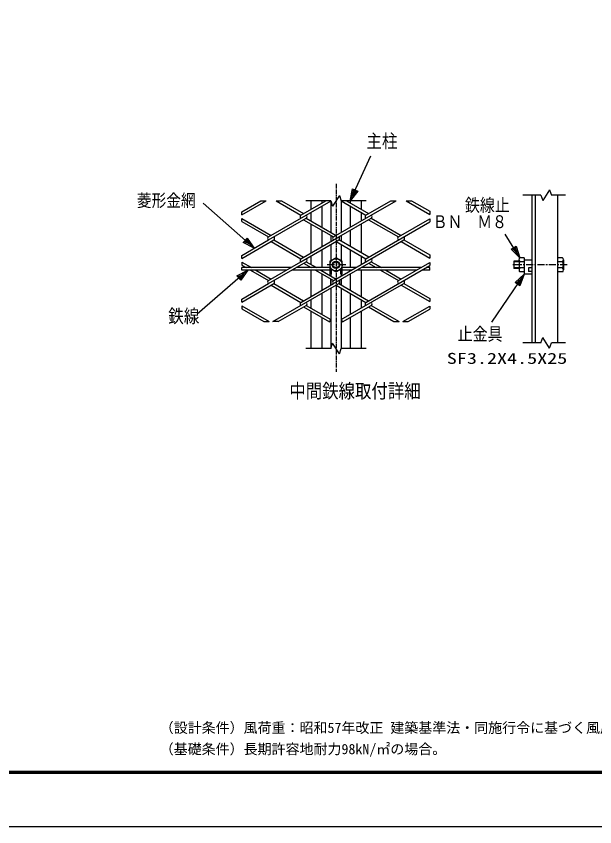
# Model space of a CAD drawing. Units: millimetres, scale not verified. Extents: x -4455 to 4455, y -3150 to 3150.
# Drawn here: x 382 to 2418, y -3150 to -297 of the extents above; entities that cross this region are included whole.
import ezdxf
from ezdxf.enums import TextEntityAlignment as Align

# ---------------------------------------------------------------- set-up
doc = ezdxf.new("R2010")
doc.units = ezdxf.units.MM
doc.header["$LTSCALE"] = 20
doc.linetypes.add('USER1', pattern=[1.125, 0.75, -0.125, 0.125, -0.125])
doc.linetypes.add('USER2', pattern=[2, 1.25, -0.25, 0.25, -0.25])
for name, color, linetype, lineweight in [('0-0_1', 7, 'Continuous', 25), ('0-1_2', 7, 'Continuous', 25), ('0-2_0', 4, 'Continuous', 25), ('0-4_EXTCNT-LMEC0', 2, 'Continuous', 25), ('0-7_WAKU', 7, 'Continuous', 25)]:
    doc.layers.add(name, color=color, linetype=linetype, lineweight=lineweight)
doc.layers.add('0-9_D-TTL-TXT', color=7, linetype='Continuous')
doc.styles.add('ＭＳ ゴシック', font='')
doc.styles.get('ＭＳ ゴシック').set_extended_font_data('MS Gothic')

# ---------------------------------------------------------------- blocks, each defined once
blk = doc.blocks.new('C2')
at = {"layer": '0-0_1', "color": 4}
blk.add_line((123468.4, 40684.1), (124940, 43849.3), dxfattribs=at)
blk.add_lwpolyline([(124013, 41357.3), (123468.4, 40684.1), (123632.1, 41534.4)], close=True, dxfattribs=at)
blk.add_lwpolyline([(123917.8, 41401.6), (123645.5, 41065), (123727.4, 41490.1)], dxfattribs=at)
blk = doc.blocks.new('C3')
at = {"layer": '0-0_1', "color": 4}
blk.add_line((116716.1, 37343.7), (113134.7, 40506.1), dxfattribs=at)
blk.add_lwpolyline([(116225.5, 38057.1), (116716.1, 37343.7), (115947.5, 37742.3)], close=True, dxfattribs=at)
blk.add_lwpolyline([(116156, 37978.4), (116401.3, 37621.7), (116017, 37821)], dxfattribs=at)
blk = doc.blocks.new('C4')
at = {"layer": '0-0_1', "color": 4}
blk.add_line((135422.4, 36674), (134398.6, 38324.4), dxfattribs=at)
blk.add_lwpolyline([(135158.1, 37498.6), (135422.4, 36674), (134801.2, 37277.1)], close=True, dxfattribs=at)
blk.add_lwpolyline([(135068.9, 37443.2), (135201, 37030.9), (134890.4, 37332.5)], dxfattribs=at)
blk = doc.blocks.new('C5')
at = {"layer": '0-0_1', "color": 4}
blk.add_line((135729.1, 35507.4), (134573.6, 33820.7), dxfattribs=at)
blk.add_lwpolyline([(135081.1, 34933.1), (135729.1, 35507.4), (135427.6, 34695.7)], close=True, dxfattribs=at)
blk.add_lwpolyline([(135167.7, 34873.7), (135491.7, 35160.9), (135341, 34755.1)], dxfattribs=at)
blk = doc.blocks.new('C6')
at = {"layer": '0-0_1', "color": 4}
blk.add_line((116273, 35797.2), (112704.2, 32689.8), dxfattribs=at)
blk.add_lwpolyline([(115501.6, 35404), (116273, 35797.2), (115777.4, 35087.3)], close=True, dxfattribs=at)
blk.add_lwpolyline([(115570.5, 35324.8), (115956.2, 35521.4), (115708.4, 35166.4)], dxfattribs=at)

msp = doc.modelspace()

# ---------------------------------------------------------------- linework, layer by layer
at = {"layer": '0-0_1', "color": 4, "linetype": 'USER1'}
msp.add_line((1507.48, -886.12), (1507.48, -1548.72), dxfattribs=at)
at = {"layer": '0-0_1', "color": 4}
for p, q in [((2259.24, -907.67), (2235.55, -944.92)), ((2259.24, -907.67), (2266.02, -926.3)), ((1519.33, -927.67), (1495.64, -964.92)), ((1519.33, -927.67), (1526.11, -946.3)), ((2228.77, -926.3), (2164.79, -926.3)), ((2228.77, -926.3), (2235.55, -944.92)), ((2315.35, -926.3), (2266.02, -926.3)), ((1242.56, -946.3), (1261.19, -946.3)), ((1296.78, -946.3), (1315.4, -946.3)), ((1488.86, -946.3), (1400.82, -946.3)), ((1488.86, -946.3), (1495.64, -964.92)), ((1614.15, -946.3), (1526.11, -946.3)), ((1700.2, -946.3), (1718.82, -946.3)), ((1754.42, -946.3), (1773.04, -946.3)), ((1175.77, -995.61), (1175.77, -984.86)), ((1837.3, -983.4), (1837.3, -994.15)), ((1175.77, -1019.3), (1175.77, -1008.54)), ((1837.3, -1010), (1837.3, -1020.76)), ((1175.77, -1149.22), (1175.77, -1138.47)), ((1837.3, -1137.01), (1837.3, -1147.76)), ((1175.77, -1162.16), (1175.77, -1172.91)), ((1837.3, -1163.62), (1837.3, -1174.37)), ((2151.66, -1161.13), (2133.32, -1161.13)), ((1175.77, -1190.64), (1175.77, -1181.64)), ((1837.3, -1190.64), (1837.3, -1181.64)), ((2151.66, -1182.47), (2133.32, -1182.47)), ((1175.77, -1302.84), (1175.77, -1292.08)), ((1837.3, -1290.63), (1837.3, -1301.38)), ((1175.77, -1315.77), (1175.77, -1326.52)), ((1837.3, -1317.23), (1837.3, -1327.98)), ((1484.2, -1372.49), (1488.86, -1364.42)), ((1526.11, -1364.79), (1530.76, -1372.85)), ((1253.92, -1371.64), (1272.55, -1371.64)), ((1304.04, -1371.64), (1285.42, -1371.64)), ((1711.56, -1371.64), (1730.18, -1371.64)), ((1743.05, -1371.64), (1761.68, -1371.64)), ((1488.86, -1465.98), (1495.64, -1447.36)), ((1519.33, -1484.61), (1495.64, -1447.36)), ((2228.77, -1445.99), (2164.79, -1445.99)), ((2228.77, -1445.99), (2235.55, -1427.36)), ((2259.24, -1464.61), (2235.55, -1427.36)), ((2259.24, -1464.61), (2266.02, -1445.99)), ((2315.35, -1445.99), (2266.02, -1445.99)), ((1488.86, -1465.98), (1400.82, -1465.98)), ((1519.33, -1484.61), (1526.11, -1465.98)), ((1614.15, -1465.98), (1526.11, -1465.98))]:
    msp.add_line(p, q, dxfattribs=at)
at = {"layer": '0-0_1'}
for p, q in [((2196.66, -926.3), (2196.66, -1445.99)), ((2208.66, -926.3), (2208.66, -1445.99)), ((2286.66, -926.3), (2286.66, -1445.99)), ((1175.77, -995.61), (1261.19, -946.3)), ((1175.77, -984.86), (1242.56, -946.3)), ((1296.78, -946.3), (1384.08, -996.7)), ((1315.4, -946.3), (1393.39, -991.32)), ((1384.08, -996.7), (1471.38, -946.3)), ((1402.7, -996.7), (1490, -946.3)), ((1419.44, -946.3), (1419.44, -976.29)), ((1458.03, -946.3), (1458.03, -954.01)), ((1458.03, -964.76), (1458.03, -1039.39)), ((1488.86, -946.3), (1488.86, -1057.2)), ((1525.6, -946.3), (1612.9, -996.7)), ((1526.11, -946.3), (1526.11, -1057.56)), ((1544.22, -946.3), (1622.21, -991.33)), ((1556.96, -946.3), (1556.96, -953.65)), ((1556.96, -964.4), (1556.96, -1039.75)), ((1595.53, -946.3), (1595.53, -975.92)), ((1612.9, -996.7), (1700.2, -946.3)), ((1631.52, -996.7), (1718.82, -946.3)), ((1754.42, -946.3), (1837.3, -994.15)), ((1773.04, -946.3), (1837.3, -983.4)), ((1269.67, -1073.51), (1402.7, -996.7)), ((1419.44, -987.04), (1419.44, -1017.12)), ((1498.49, -1073.51), (1631.52, -996.7)), ((1595.53, -986.67), (1595.53, -1017.48)), ((1175.77, -1008.54), (1278.98, -1068.13)), ((1175.77, -1019.3), (1269.67, -1073.51)), ((1269.67, -1084.26), (1402.7, -1007.45)), ((1393.39, -1012.83), (1498.49, -1073.51)), ((1402.7, -1007.45), (1507.8, -1068.13)), ((1517.11, -1073.51), (1631.52, -1007.45)), ((1612.9, -1150.31), (1837.3, -1020.76)), ((1622.21, -1012.83), (1727.31, -1073.51)), ((1631.52, -1007.45), (1736.62, -1068.13)), ((1727.31, -1073.51), (1837.3, -1010)), ((1419.44, -1027.87), (1419.44, -1129.9)), ((1458.03, -1050.15), (1458.02, -1107.62)), ((1556.96, -1050.5), (1556.96, -1107.26)), ((1595.53, -1028.23), (1595.53, -1129.53)), ((1175.77, -1149.22), (1288.29, -1084.26)), ((1175.77, -1138.47), (1269.67, -1084.26)), ((1288.29, -1084.26), (1393.39, -1144.94)), ((1384.08, -1150.31), (1517.11, -1073.51)), ((1384.08, -1161.07), (1517.11, -1084.26)), ((1488.86, -1067.95), (1488.86, -1089.82)), ((1498.49, -1227.12), (1745.93, -1084.26)), ((1622.64, -1145.18), (1517.11, -1084.26)), ((1526.11, -1068.31), (1526.11, -1089.45)), ((1745.93, -1084.26), (1837.3, -1137.01)), ((1278.98, -1089.64), (1384.08, -1150.31)), ((1488.86, -1100.57), (1488.86, -1157.55)), ((1507.8, -1089.64), (1612.9, -1150.31)), ((1526.11, -1100.21), (1526.11, -1157.55)), ((1736.62, -1089.64), (1837.3, -1147.76)), ((1419.44, -1140.65), (1419.44, -1170.73)), ((1458.02, -1118.37), (1458.02, -1181.64)), ((1556.96, -1118.02), (1556.96, -1181.64)), ((1595.53, -1140.28), (1595.53, -1171.1)), ((1175.77, -1162.16), (1209.52, -1181.64)), ((1269.67, -1237.87), (1402.7, -1161.07)), ((1269.67, -1227.12), (1384.08, -1161.07)), ((1393.39, -1166.44), (1419.72, -1181.64)), ((1402.7, -1161.07), (1438.34, -1181.64)), ((1498.49, -1237.87), (1631.52, -1161.07)), ((1529.13, -1205.13), (1529.13, -1159.3)), ((1622.21, -1166.44), (1648.53, -1181.64)), ((1631.52, -1161.07), (1667.16, -1181.64)), ((1727.31, -1227.12), (1837.3, -1163.62)), ((2133.32, -1158.47), (2133.32, -1185.13)), ((2151.66, -1158.47), (2133.32, -1158.47)), ((2151.66, -1153.88), (2151.66, -1189.72)), ((2169.99, -1146.8), (2154.66, -1146.8)), ((2169.99, -1160.97), (2154.66, -1160.97)), ((2169.99, -1146.8), (2169.99, -1205.13)), ((2196.66, -1155.13), (2169.99, -1155.13)), ((2305.32, -1146.8), (2286.66, -1146.8)), ((2305.3, -1160.97), (2286.66, -1160.97)), ((2308.32, -1153.88), (2308.32, -1189.73)), ((1175.77, -1172.91), (1190.9, -1181.64)), ((1348.44, -1181.64), (1175.77, -1181.64)), ((1332.85, -1190.64), (1175.77, -1190.64)), ((1206.49, -1190.64), (1269.67, -1227.12)), ((1225.11, -1190.64), (1278.98, -1221.74)), ((1485.83, -1190.64), (1351.48, -1190.64)), ((1485.83, -1181.64), (1367.07, -1181.64)), ((1419.44, -1181.48), (1419.44, -1181.64)), ((1419.44, -1190.64), (1419.44, -1283.51)), ((1435.3, -1190.64), (1498.49, -1227.12)), ((1453.93, -1190.64), (1507.8, -1221.74)), ((1458.02, -1190.64), (1458.02, -1193)), ((1490.83, -1187.19), (1490.83, -1205.13)), ((1496.82, -1190.64), (1490.83, -1190.64)), ((1524.13, -1190.64), (1518.15, -1190.64)), ((1524.13, -1205.13), (1524.13, -1187.19)), ((1577.26, -1181.64), (1529.13, -1181.64)), ((1561.67, -1190.64), (1529.13, -1190.64)), ((1556.96, -1190.64), (1556.96, -1193.36)), ((1790.49, -1190.64), (1580.3, -1190.64)), ((1595.53, -1190.64), (1595.52, -1283.15)), ((1806.08, -1181.64), (1595.89, -1181.64)), ((1612.9, -1303.93), (1837.3, -1174.37)), ((1664.12, -1190.64), (1727.31, -1227.12)), ((1682.75, -1190.64), (1736.62, -1221.74)), ((1837.3, -1190.64), (1809.11, -1190.64)), ((1837.3, -1181.64), (1824.7, -1181.64)), ((2151.66, -1185.13), (2133.32, -1185.13)), ((2169.99, -1182.63), (2154.66, -1182.63)), ((2169.99, -1196.8), (2154.66, -1196.8)), ((2196.66, -1181.8), (2184.99, -1181.8)), ((2184.99, -1181.8), (2184.99, -1195.13)), ((2196.66, -1195.13), (2184.99, -1195.13)), ((2305.33, -1182.63), (2286.66, -1182.63)), ((2305.38, -1196.8), (2286.66, -1196.8)), ((1458.02, -1203.76), (1458.02, -1261.24)), ((1490.83, -1205.13), (1485.83, -1205.13)), ((1488.86, -1205.13), (1488.86, -1210.81)), ((1488.86, -1243.43), (1488.86, -1221.56)), ((1488.86, -1221.56), (1488.86, -1243.43)), ((1529.13, -1205.13), (1524.13, -1205.13)), ((1526.11, -1205.13), (1526.11, -1211.18)), ((1526.11, -1243.07), (1526.11, -1221.93)), ((1526.11, -1221.93), (1526.11, -1243.07)), ((1556.96, -1204.12), (1556.96, -1260.88)), ((2196.66, -1205.13), (2169.99, -1205.13)), ((1175.77, -1302.84), (1288.29, -1237.87)), ((1175.77, -1292.08), (1269.67, -1237.87)), ((1278.98, -1243.25), (1384.08, -1303.93)), ((1285.42, -1371.64), (1517.11, -1237.87)), ((1288.29, -1237.87), (1393.39, -1298.55)), ((1384.08, -1303.93), (1498.49, -1237.87)), ((1507.8, -1243.25), (1612.9, -1303.93)), ((1517.11, -1237.87), (1622.21, -1298.55)), ((1526.11, -1364.79), (1745.93, -1237.87)), ((1736.62, -1243.25), (1837.3, -1301.38)), ((1745.93, -1237.87), (1837.3, -1290.63)), ((1458.02, -1271.99), (1458.02, -1346.62)), ((1556.96, -1271.63), (1556.96, -1346.98)), ((1419.44, -1294.26), (1419.44, -1324.34)), ((1595.52, -1293.9), (1595.52, -1324.71)), ((1175.77, -1315.77), (1272.55, -1371.64)), ((1175.77, -1326.52), (1253.92, -1371.64)), ((1304.04, -1371.64), (1402.7, -1314.68)), ((1393.39, -1320.06), (1484.2, -1372.49)), ((1402.7, -1314.68), (1488.86, -1364.42)), ((1419.44, -1335.1), (1419.44, -1465.99)), ((1530.76, -1372.85), (1631.52, -1314.68)), ((1595.52, -1335.46), (1595.52, -1465.99)), ((1622.21, -1320.06), (1711.56, -1371.64)), ((1631.52, -1314.68), (1730.18, -1371.64)), ((1743.05, -1371.64), (1837.3, -1317.23)), ((1761.68, -1371.64), (1837.3, -1327.98)), ((1458.02, -1357.37), (1458.01, -1465.98)), ((1556.96, -1357.73), (1556.96, -1465.98))]:
    msp.add_line(p, q, dxfattribs=at)
at = {"layer": '0-0_1', "color": 4, "linetype": 'USER2'}
for p, q in [((1541.72, -1171.8), (1473.77, -1171.8)), ((2321.47, -1171.8), (2129.61, -1171.8))]:
    msp.add_line(p, q, dxfattribs=at)
at = {"layer": '0-0_1'}
for points in [[(1529.13, -1159.3), (1507.48, -1146.8), (1485.83, -1159.3), (1485.83, -1205.13)], [(1485.83, -1184.3), (1507.48, -1196.8), (1529.13, -1184.3)], [(1488.86, -1254.19), (1488.86, -1364.42), (1488.86, -1465.98)], [(1526.11, -1253.82), (1526.11, -1364.79), (1526.11, -1465.99)]]:
    msp.add_lwpolyline(points, dxfattribs=at)
for radius in [21.65, 13.33]:
    msp.add_circle((1507.48, -1171.8), radius, dxfattribs=at)
at = {"layer": '0-0_1', "color": 4}
msp.add_circle((1507.48, -1171.8), 10.67, dxfattribs=at)
at = {"layer": '0-0_1'}
for centre, radius, start, end in [((1387.18, -1002.08), 6.21, 120.00161, 239.99838), ((1399.6, -1002.08), 6.21, 300.00168, 59.99832), ((1616, -1002.08), 6.21, 120.00161, 239.99838), ((1628.42, -1002.08), 6.21, 300.00168, 59.99832), ((1272.77, -1078.88), 6.21, 120.00161, 239.99838), ((1285.19, -1078.88), 6.21, 300.00168, 59.99832), ((1501.59, -1078.88), 6.21, 120.00161, 239.99838), ((1514.01, -1078.88), 6.21, 300.00168, 59.99832), ((1730.41, -1078.88), 6.21, 120.00161, 239.99838), ((1742.83, -1078.88), 6.21, 300.00168, 59.99832), ((1387.18, -1155.69), 6.21, 120.00161, 239.99838), ((1399.6, -1155.69), 6.21, 300.00168, 59.99832), ((1616, -1155.69), 6.21, 120.00161, 239.99838), ((1628.42, -1155.69), 6.21, 300.00168, 59.99832), ((2161.3, -1153.86), 9.68, 133.23149, 226.94679), ((2172.84, -1171.86), 21.18, 149.07794, 210.64148), ((2298.69, -1153.86), 9.68, 313.05395, 46.76926), ((2287.14, -1171.86), 21.18, 329.3584, 30.92194), ((2161.91, -1189.77), 10.17, 135.46316, 224.1324), ((2298.07, -1189.77), 10.17, 315.86685, 44.53607), ((1272.77, -1232.5), 6.21, 120.00161, 239.99838), ((1285.19, -1232.5), 6.21, 300.00168, 59.99832), ((1501.59, -1232.5), 6.21, 120.00161, 239.99838), ((1514.01, -1232.5), 6.21, 300.00168, 59.99832), ((1730.41, -1232.5), 6.21, 120.00161, 239.99838), ((1742.83, -1232.5), 6.21, 300.00168, 59.99832), ((1387.18, -1309.3), 6.21, 120.00161, 239.99838), ((1399.6, -1309.3), 6.21, 300.00168, 59.99832), ((1616, -1309.3), 6.21, 120.00161, 239.99838), ((1628.42, -1309.3), 6.21, 300.00168, 59.99832)]:
    msp.add_arc(centre, radius, start, end, dxfattribs=at)
at = {"layer": '0-1_2'}
msp.add_line((2286.66, -1155.67), (2286.66, -1187.95), dxfattribs=at)
at = {"layer": '0-4_EXTCNT-LMEC0', "color": 4}
msp.add_line((2112.22, -1289.47), (2055.16, -1373.04), dxfattribs=at)
at = {"layer": '0-7_WAKU', "color": 3}
msp.add_lwpolyline([(-4455, 3150), (4455, 3150), (4455, -3150), (-4455, -3150)], close=True, dxfattribs=at)
at = {"layer": '0-7_WAKU'}
for points in [[(-4155, 2962.5), (4155, 2962.5), (4155, -2962.5), (-4155, -2962.5)], [(-4153.13, 2960.62), (4153.12, 2960.62), (4153.12, -2960.63), (-4153.13, -2960.63)], [(-4151.25, 2958.75), (4151.25, 2958.75), (4151.25, -2958.75), (-4151.25, -2958.75)], [(-4149.38, 2956.87), (4149.37, 2956.87), (4149.37, -2956.88), (-4149.38, -2956.88)], [(-4147.5, 2955), (4147.5, 2955), (4147.5, -2955), (-4147.5, -2955)]]:
    msp.add_lwpolyline(points, close=True, dxfattribs=at)

# ---------------------------------------------------------------- block references
at = {"layer": '0-2_0', "xscale": 0.05, "yscale": 0.05}
for name in ['C2', 'C3', 'C4', 'C6', 'C5']:
    msp.add_blockref(name, (-4616.46, -2980.5), dxfattribs=at)

# ---------------------------------------------------------------- texts
at = {"layer": '0-0_1', "color": 4, "style": 'ＭＳ ゴシック', "width": 0.85}
for s, height, p in [('主柱', 47.36, (1614.24, -773.78)), ('菱形金網', 44.57, (806.74, -980.63)), ('鉄線止', 45.45, (1961.11, -998.01)), ('ＢＮ\u3000Ｍ８', 45.16, (1847.5, -1056.12)), ('鉄線', 47.36, (916.78, -1390.12)), ('止金具', 45.45, (1935.7, -1451.72)), ('中間鉄線取付詳細', 49.84, (1343.18, -1655.57))]:
    msp.add_text(s, height=height, dxfattribs=at).set_placement(p, align=Align.BOTTOM_LEFT)
at = {"layer": '0-4_EXTCNT-LMEC0', "color": 4, "style": 'ＭＳ ゴシック', "width": 1.35}
msp.add_text('SF3.2X4.5X25', height=38.48, dxfattribs=at).set_placement((1897.54, -1531.9), align=Align.BOTTOM_LEFT)
at = {"layer": '0-9_D-TTL-TXT', "style": 'ＭＳ ゴシック'}
for s, p in [('（設計条件）風荷重：昭和57年改正 建築基準法・同施行令に基づく風圧力に準拠。', (886.94, -2830.2)), ('（基礎条件）長期許容地耐力98kN/㎡の場合。', (886.94, -2905.2))]:
    msp.add_text(s, height=36.08, dxfattribs=at).set_placement(p, align=Align.BOTTOM_LEFT)

doc.saveas('drawing.dxf')
